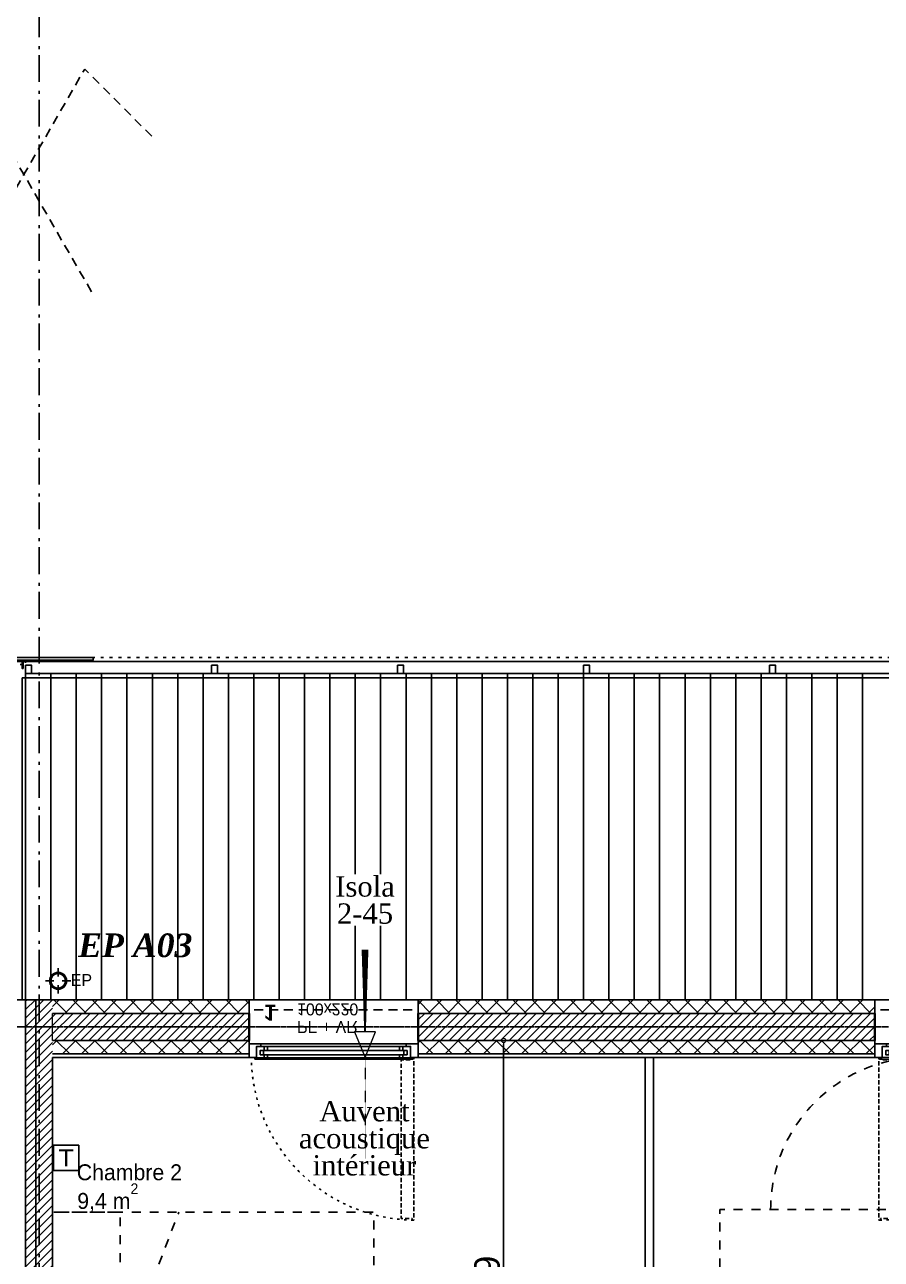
# Model space of a CAD drawing. Extents: x -2932 to 12371, y 2178 to 6224.
# Drawn here: x 6209 to 6716, y 4764 to 5494 of the extents above; entities that cross this region are included whole.
import ezdxf
from ezdxf import colors
from ezdxf.entities.mleader import LeaderData, LeaderLine
from ezdxf.math import Vec2, Vec3

# ---------------------------------------------------------------- set-up
doc = ezdxf.new("R2010")
doc.units = 0
doc.header["$PDMODE"] = 67
for name, pattern in [('ACAD_ISO03W100', [0.295276, 0.11811, -0.177165]), ('Style de ligne -1', [0.41664, 0.20828, -0.20836]), ('Style de ligne -11', [0.347222, 0.20828, -0.138942]), ('Style de ligne -14', [0.147638, 0.098425, -0.049213]), ('Style de ligne -17', [0.347222, 0.20828, -0.138942]), ('Style de ligne -18', [0.164042, 0.054681, -0.109361]), ('Style de ligne -5', [0.20828, 0.069425, -0.138855]), ('Style de ligne -6', [1.04164, 0.625, -0.20828, 0.06943, -0.13893]), ('VW-01', [0.41656, 0.20828, -0.20828])]:
    doc.linetypes.add(name, pattern=pattern)
doc.layers.get('0').update_dxf_attribs({"color": 252})
for name, color, linetype, lineweight in [('_GAZELEC-BOITE INCORPO', 36, 'Continuous', 18), ('_GAZELEC-RESERVATION', 1, 'Continuous', 18), ('w_.prlm-EAU-EPEXT', 252, 'Continuous', 18)]:
    doc.layers.add(name, color=color, linetype=linetype, lineweight=lineweight)
for name, color, linetype in [('B aménagement intérieur', 252, 'Continuous'), ('B Faux plafonds', 252, 'Continuous'), ('B GÈnÈral_Hatch', 252, 'Continuous'), ('B Général', 252, 'Continuous'), ('C ANNOTATIONS-axes horizontaux', 252, 'Style de ligne -1'), ('C ANNOTATIONS-prestations', 252, 'Continuous'), ('C ANNOTATIONS-texte', 252, 'Continuous'), ('C ANNOTATIONS-texte surfaces', 252, 'Continuous'), ('D SURFACES-shab', 252, 'Continuous'), ('Général', 252, 'Continuous'), ('prlm-EAU-EPEXT', 145, 'Continuous'), ('prlm-ELEC-CFA', 181, 'Continuous'), ('prlm-VMC', 93, 'Continuous')]:
    doc.layers.add(name, color=color, linetype=linetype)
doc.layers.add('prlm-ZEROPLOT', color=254, linetype='Continuous', plot=False)
doc.styles.add('Arial', font='arial.ttf')
doc.styles.add('Eurostile', font='')
doc.styles.add('Eurostile (bold)', font='')
doc.styles.add('prlm-eau-ep', font='timesbi.ttf', dxfattribs={"height": 18})
doc.styles.add('prlm-vmc', font='pala.ttf', dxfattribs={"height": 14})
doc.styles.get("Standard").update_dxf_attribs({"font": 'isocp.shx', "height": 15})
doc.styles.add('Times New Roman (bold italic)', font='timesbi.ttf')
doc.styles.get('Eurostile').set_extended_font_data('Eurostile')
doc.styles.get('Eurostile (bold)').set_extended_font_data('Eurostile', bold=True)
doc.dimstyles.new('200', dxfattribs={"dimscale": 0.1, "dimtxt": 150, "dimasz": 25, "dimexe": 50, "dimexo": 50, "dimgap": 20, "dimtad": 1, "dimdec": 0, "dimdsep": 46, "dimtxsty": 'Arial', "dimblk1": 'DOTBLANK', "dimblk2": 'DOTBLANK', "dimsah": 1, "dimcen": 25, "dimclrd": 5, "dimclre": 5, "dimadec": 0, "dimazin": 0, "dimtfac": 1, "dimtdec": 0, "dimtmove": 0, "dimatfit": 3, "dimldrblk": 'DOTBLANK', "dimfxl": 50, "dimtolj": 1, "dimtzin": 0, "dimarcsym": 0})
pattern_1 = [(45, (0, 0), (-5.656854, 5.656854), []), (135, (0, 0), (5.656854, 5.656854), [])]
pattern_2 = [(45, (0, 0), (2.4253472, -2.6458333), [])]
pattern_3 = [(225, (0, 0), (5.656854, -5.656854), []), (315, (0, 0), (-5.656854, -5.656854), [])]

# ---------------------------------------------------------------- blocks, each defined once
blk = doc.blocks.new('A n1.Groupe-9-1')
at = {"layer": 'B Général', "linetype": 'Continuous'}
for p, q in [((6224.89, 5110.39), (6224.89, 4917.39)), ((6239.89, 5110.39), (6239.89, 4917.39)), ((6254.89, 5110.39), (6254.89, 4917.39)), ((6269.89, 5110.39), (6269.89, 4917.39)), ((6284.89, 5110.39), (6284.89, 4917.39)), ((6299.89, 5110.39), (6299.89, 4917.39)), ((6314.89, 5110.39), (6314.89, 4917.39)), ((6329.89, 5110.39), (6329.89, 4917.39)), ((6344.89, 5110.39), (6344.89, 4917.39)), ((6359.89, 5110.39), (6359.89, 4917.39)), ((6374.89, 5110.39), (6374.89, 4917.39)), ((6389.89, 5110.39), (6389.89, 4917.39)), ((6404.89, 5110.39), (6404.89, 4917.39)), ((6419.89, 5110.39), (6419.89, 4917.39)), ((6434.89, 5110.39), (6434.89, 4917.39)), ((6449.89, 5110.39), (6449.89, 4917.39)), ((6464.89, 5110.39), (6464.89, 4917.39)), ((6479.89, 5110.39), (6479.89, 4917.39)), ((6494.89, 5110.39), (6494.89, 4917.39)), ((6509.89, 5110.39), (6509.89, 4917.39)), ((6524.89, 5110.39), (6524.89, 4917.39)), ((6539.89, 5110.39), (6539.89, 4917.39)), ((6554.89, 5110.39), (6554.89, 4917.39)), ((6569.89, 5110.39), (6569.89, 4917.39)), ((6584.89, 5110.39), (6584.89, 4917.39)), ((6599.89, 5110.39), (6599.89, 4917.39)), ((6614.89, 5110.39), (6614.89, 4917.39)), ((6629.89, 5110.39), (6629.89, 4917.39)), ((6644.89, 5110.39), (6644.89, 4917.39)), ((6659.89, 5110.39), (6659.89, 4917.39)), ((6674.89, 5110.39), (6674.89, 4917.39)), ((6689.89, 5110.39), (6689.89, 4917.39)), ((6704.89, 5110.39), (6704.89, 4917.39))]:
    blk.add_line(p, q, dxfattribs=at)
at = {"layer": 'B Général', "linetype": 'Continuous', "flags": 128}
for points in [[(6209.89, 5115.34), (6213.39, 5115.34), (6213.39, 5110.34), (6209.89, 5110.34)], [(7798.53, 4893.39), (7638.48, 4893.39), (7638.48, 4917.39), (6209.89, 4917.39), (6209.89, 5110.39), (7798.53, 5110.39)], [(6319.89, 5115.34), (6323.39, 5115.34), (6323.39, 5110.34), (6319.89, 5110.34)], [(6429.89, 5115.34), (6433.39, 5115.34), (6433.39, 5110.34), (6429.89, 5110.34)], [(6539.89, 5115.34), (6543.39, 5115.34), (6543.39, 5110.34), (6539.89, 5110.34)], [(6649.89, 5115.34), (6653.39, 5115.34), (6653.39, 5110.34), (6649.89, 5110.34)]]:
    blk.add_lwpolyline(points, close=True, dxfattribs=at)
blk = doc.blocks.new('A n1.Groupe-45-1')
at = {"layer": 'B Général', "linetype": 'VW-01', "ltscale": 25.4}
blk.add_line((70, -114.99), (-70, -80.35), dxfattribs=at)
at = {"layer": 'B Général', "linetype": 'VW-01', "ltscale": 25.4, "flags": 128}
for points in [[(-70, 35), (70, 35), (70, -155), (-70, -155)], [(-70, -114.99), (70, -114.99), (70, -155), (-70, -155)]]:
    blk.add_lwpolyline(points, close=True, dxfattribs=at)
blk = doc.blocks.new('A n1.Lit 140.190_PMR 2')
at = {"layer": 'B Général', "linetype": 'VW-01', "ltscale": 25.4, "flags": 128}
for points in [[(70, 155), (-70, 155), (-70, 35), (70, 35)], [(-70, -155), (-70, 35), (-160, 35), (-160, -155)], [(160, -155), (160, 35), (70, 35), (70, -155)]]:
    blk.add_lwpolyline(points, close=True, dxfattribs=at)
at = {"layer": 'B Général', "linetype": 'VW-01', "ltscale": 25.4}
for centre, start, end in [((-70, 35), 90, 180), ((70, 35), 0, 90)]:
    blk.add_arc(centre, 90, start, end, dxfattribs=at)
at = {"layer": 'B Général'}
blk.add_blockref('A n1.Groupe-45-1', (0, 0), dxfattribs=at)
blk = doc.blocks.new('A n1.Lit 90.190')
at = {"layer": 'B Général', "linetype": 'VW-01', "ltscale": 25.4}
blk.add_line((45, 54.99), (-45, 20.35), dxfattribs=at)
at = {"layer": 'B Général', "linetype": 'VW-01', "ltscale": 25.4, "flags": 128}
for points in [[(-45, 95), (45, 95), (45, -95), (-45, -95)], [(-45, 95), (45, 95), (45, 54.99), (-45, 54.99)]]:
    blk.add_lwpolyline(points, close=True, dxfattribs=at)
blk = doc.blocks.new('A n1.T4 A32_A33 (2D)')
at = {"layer": 'B Général', "linetype": 'Continuous'}
for p, q in [((-336.72, -58.36), (-336.72, -331.37)), ((-336.72, -58.36), (-336.72, -331.37)), ((-331.72, -58.36), (-331.72, -331.37)), ((-331.72, -58.36), (-331.72, -331.37))]:
    blk.add_line(p, q, dxfattribs=at)
at = {"layer": 'D SURFACES-shab', "lineweight": 18, "flags": 128}
for points in [[(-301.1, 84.63), (-301.1, 153.63), (-211.1, 153.63), (-211.1, -11.37), (17.54, -11.37), (17.54, -331.37), (-331.72, -331.37), (-331.72, 84.63)], [(-687.1, -63.36), (-687.1, -331.37), (-336.72, -331.37), (-336.72, -63.36)]]:
    blk.add_lwpolyline(points, close=True, dxfattribs=at)
at = {"layer": 'B Général', "rotation": 90}
for name, p in [('A n1.Lit 140.190_PMR 2', (-137.46, -171.37)), ('A n1.Lit 90.190', (-592.1, -194.86))]:
    blk.add_blockref(name, p, dxfattribs=at)
blk = doc.blocks.new('A n1.Groupe-49-1')
at = {"layer": 'B Général', "linetype": 'Style de ligne -5', "ltscale": 25.4}
for p, q in [((6191.39, 5115.59), (6193.1, 5115.59)), ((6208.39, 5115.59), (6206.68, 5115.59))]:
    blk.add_line(p, q, dxfattribs=at)
at = {"layer": 'B Général', "linetype": 'Continuous', "flags": 128}
for points in [[(6149.89, 5119.84), (6249.89, 5119.84), (6249.89, 5118.34), (6149.89, 5118.34)], [(6191.89, 5114.5), (6191.89, 5118.34), (6186.89, 5118.34), (6186.89, 5117.84), (6191.39, 5117.84), (6191.39, 5113.34), (6191.89, 5113.34)], [(6207.89, 5114.5), (6207.89, 5118.34), (6212.89, 5118.34), (6212.89, 5117.84), (6208.39, 5117.84), (6208.39, 5113.34), (6207.89, 5113.34)]]:
    blk.add_lwpolyline(points, close=True, dxfattribs=at)
blk = doc.blocks.new('A n1.PF 100.220 + VR')
at = {"layer": 'B Général', "linetype": 'Continuous'}
for p, q in [((-50, 7), (-50, 17)), ((50, 7), (50, 17))]:
    blk.add_line(p, q, dxfattribs=at)
at = {"layer": 'B Général'}
blk.add_line((45, 9), (-45, 9), dxfattribs=at)
at = {"layer": 'B Général', "linetype": 'Continuous', "lineweight": 35}
for p, q in [((-50, 7), (-50, -9)), ((50, 7), (50, -9))]:
    blk.add_line(p, q, dxfattribs=at)
at = {"layer": 'B Général', "linetype": 'Style de ligne -14', "ltscale": 25.4, "flags": 128}
blk.add_lwpolyline([(47.5, 113.27), (46.5, 113.27), (46.5, 112.27), (40, 112.27), (40, 18.5), (46.5, 18.5), (46.5, 17.5), (47.5, 17.5)], close=True, dxfattribs=at)
at = {"layer": 'B Général', "flags": 128}
for points in [[(-43, 10.5), (-43, 9), (-50, 9), (-50, 17), (-45.5, 17), (-45.5, 10.5)], [(-43.5, 15.5), (43.5, 15.5), (43.5, 13), (-43.5, 13)], [(-41, 18), (41, 18), (41, 15.5), (-41, 15.5)], [(43, 10.5), (43, 9), (50, 9), (50, 17), (45.5, 17), (45.5, 10.5)], [(-41, 13), (41, 13), (41, 10.5), (-41, 10.5)]]:
    blk.add_lwpolyline(points, close=True, dxfattribs=at)
at = {"layer": 'B Général', "linetype": 'Continuous', "flags": 128}
for points in [[(-39, 15.5), (-41.5, 15.5), (-41.5, 13), (-39, 13), (-39, 10.5), (-45.5, 10.5), (-45.5, 17), (-46.5, 17), (-46.5, 18), (-39, 18)], [(39, 15.5), (41.5, 15.5), (41.5, 13), (39, 13), (39, 10.5), (45.5, 10.5), (45.5, 17), (46.5, 17), (46.5, 18), (39, 18)]]:
    blk.add_lwpolyline(points, close=True, dxfattribs=at)
at = {"layer": 'B Général', "linetype": 'Style de ligne -17', "ltscale": 25.4, "flags": 128}
blk.add_lwpolyline([(-50, 9), (50, 9), (50, -11), (-50, -11)], close=True, dxfattribs=at)
at = {"layer": 'B Général', "flags": 128}
blk.add_lwpolyline([(-50, -9), (-50, -17), (50, -17), (50, -9)], dxfattribs=at)
at = {"layer": 'B Général'}
blk.add_circle((47, 17.5), 0.5, dxfattribs=at)
at = {"layer": 'B Général', "linetype": 'Style de ligne -18', "ltscale": 25.4}
blk.add_arc((48.78, 15.78), 97.5, 90.89734, 179.2823, dxfattribs=at)
at = {"layer": 'B Général', "insert": (-21.61, 2.65), "char_height": 7.059, "attachment_point": 1, "rotation": 360, "line_spacing_factor": 0.894142, "style": 'Eurostile'}
blk.add_mtext('PF + VR', dxfattribs=at)
at = {"layer": 'C ANNOTATIONS-prestations', "attachment_point": 1, "rotation": 360, "line_spacing_factor": 0.894142}
for s, insert, char_height, style in [('1', (-41.14, -4.77), 9.41, 'Eurostile (bold)'), ('100x220', (-21.61, -7.83), 7.059, 'Eurostile')]:
    blk.add_mtext(s, dxfattribs=dict(at, insert=insert, char_height=char_height, style=style))
blk = doc.blocks.new('A n1.EP')
at = {"layer": 'B Général', "linetype": 'Continuous'}
for p, q in [((0, 7.5), (0, 2.5)), ((-7.5, 0), (-2.5, 0)), ((7.5, 0), (2.5, 0)), ((0, -7.5), (0, -2.5))]:
    blk.add_line(p, q, dxfattribs=at)
at = {"layer": 'B Général', "linetype": 'Continuous', "flags": 128}
for points in [[(-5, 0, -1), (5, 0, -1)], [(-4.33, 0, -1), (4.33, 0, -1)]]:
    blk.add_lwpolyline(points, format="xyb", close=True, dxfattribs=at)
at = {"layer": 'C ANNOTATIONS-prestations', "insert": (7.5, 3.99), "char_height": 7.059, "attachment_point": 1, "line_spacing_factor": 0.894142, "style": 'Eurostile'}
blk.add_mtext('EP', dxfattribs=at)
blk = doc.blocks.new('A n1.w_.xi.epext')
at = {"layer": 'w_.prlm-EAU-EPEXT', "linetype": 'Continuous', "lineweight": 18}
blk.add_circle((0, 0), 5, dxfattribs=at)
blk = doc.blocks.new('A n1.Groupe-82-1')
at = {"layer": 'w_.prlm-EAU-EPEXT'}
blk.add_blockref('A n1.w_.xi.epext', (6229.14, 4928.64), dxfattribs=at)
at = {"layer": 'w_.prlm-EAU-EPEXT', "insert": (6241.02, 4956.65), "char_height": 13.989, "width": 86.1947, "attachment_point": 1, "line_spacing_factor": 1.004802, "style": 'Times New Roman (bold italic)'}
blk.add_mtext('EP A03', dxfattribs=at)
blk = doc.blocks.new('A n1.Groupe-51-1')
at = {"layer": 'B Général', "linetype": 'Style de ligne -11', "ltscale": 25.4, "flags": 128}
for points in [[(-1416.92, 876.79), (-1492.92, 1008.42), (-1532.92, 968.42)], [(-1496.92, 876.79), (-1420.92, 1008.42), (-1380.92, 968.42)]]:
    blk.add_lwpolyline(points, dxfattribs=at)
blk = doc.blocks.new('xi.EA')
at = {"layer": 'prlm-VMC', "color": 0, "linetype": 'ByBlock', "lineweight": 5, "flags": 128}
blk.add_lwpolyline([(-6.17, -15), (6.17, -15), (0, 0)], close=True, dxfattribs=at)
at = {"layer": 'prlm-VMC', "color": 0, "linetype": 'ByBlock', "lineweight": -2, "flags": 128}
blk.add_lwpolyline([(0, -15, 1, 4, 0), (0, -63.63, 1, 1, 0)], format="xyseb", dxfattribs=at)
at = {"layer": 'prlm-VMC', "color": 0, "linetype": 'ByBlock', "lineweight": 5}
blk.add_solid([(0, 0), (6.17, -15), (-6.17, -15), (0, 0)], dxfattribs=at)
at = {"layer": 'prlm-ZEROPLOT', "color": 250, "linetype": 'ACAD_ISO03W100', "lineweight": 0, "ltscale": 0.2}
blk.add_lwpolyline([(0, 0), (0, 60)], dxfattribs=at)
blk = doc.blocks.new('xi.epext')
at = {"layer": 'prlm-EAU-EPEXT', "color": 0, "linetype": 'ByBlock', "lineweight": -2}
blk.add_circle((0, 0), 5, dxfattribs=at)
blk = doc.blocks.new('xi.TEL')
at = {"layer": 'prlm-ELEC-CFA', "color": 0, "linetype": 'ByBlock', "lineweight": -2, "flags": 128}
blk.add_lwpolyline([(-7.5, 7.5), (7.5, 7.5), (7.5, -7.5), (-7.5, -7.5)], close=True, dxfattribs=at)
at = {"layer": 'prlm-ELEC-CFA', "color": 0, "linetype": 'ByBlock', "insert": (0, 0), "char_height": 10, "width": 11.36, "attachment_point": 5}
blk.add_mtext('{\\fVerdana|b0|i0|c0|p34;T}', dxfattribs=at)
blk = doc.blocks.new('_DOTBLANK')
at = {"color": 0, "linetype": 'ByBlock'}
blk.add_line((-0.5, 0), (-1, 0), dxfattribs=at)
blk.add_circle((0, 0), 0.5, dxfattribs=at)
blk = doc.blocks.new('*D377')
at = {"layer": '_GAZELEC-BOITE INCORPO', "color": 5, "lineweight": -2, "transparency": 16777216}
for p, q in [((6447.05, 4893.39), (6497.57, 4893.39)), ((6492.57, 4606.43), (6492.57, 4890.89)), ((6394.89, 4603.93), (6497.57, 4603.93))]:
    blk.add_line(p, q, dxfattribs=at)
at = {"layer": 'Defpoints', "color": 0, "transparency": 16777216}
for p in [(6442.05, 4893.39), (6492.57, 4893.39), (6389.89, 4603.93)]:
    blk.add_point(p, dxfattribs=at)
at = {"layer": '_GAZELEC-BOITE INCORPO', "color": 5, "lineweight": -2, "transparency": 16777216, "xscale": 2.5, "yscale": 2.5, "zscale": 2.5}
for p, rotation in [((6492.57, 4893.39), 90), ((6492.57, 4603.93), 270)]:
    blk.add_blockref('_DOTBLANK', p, dxfattribs=dict(at, rotation=rotation))
at = {"layer": '_GAZELEC-BOITE INCORPO', "color": 0, "transparency": 16777216, "insert": (6482.91, 4748.66), "char_height": 15, "attachment_point": 5, "rotation": 90, "style": 'Arial'}
blk.add_mtext('\\A1;289', dxfattribs=at)

msp = doc.modelspace()

# ---------------------------------------------------------------- hatches: boundary and pattern name
at = {"layer": 'B GÈnÈral_Hatch', "linetype": 'Continuous'}
h = msp.add_hatch(dxfattribs=at)
h.set_pattern_fill('50_BETON', color=256, style=0, pattern_type=2)
h.set_pattern_definition(pattern_2)
h.paths.add_polyline_path([(6209.888, 4282.389), (6225.888, 4300.389), (6225.888, 4917.489), (6209.888, 4917.489)])
h = msp.add_hatch(dxfattribs=at)
h.set_pattern_fill('02_ISOLANT', color=256, style=0, pattern_type=2)
h.set_pattern_definition(pattern_1)
h.paths.add_polyline_path([(6225.888, 4917.389), (6225.888, 4909.389), (6342.052, 4909.389), (6342.052, 4917.389)])
h = msp.add_hatch(dxfattribs=at)
h.set_pattern_fill('02_ISOLANT', color=256, angle=180, style=0, pattern_type=2)
h.set_pattern_definition(pattern_3)
h.paths.add_polyline_path([(6712.052, 4909.389), (6712.052, 4917.389), (6442.052, 4917.389), (6442.052, 4909.389)])
h = msp.add_hatch(dxfattribs=at)
h.set_pattern_fill('50_BETON', color=256, style=0, pattern_type=2)
h.set_pattern_definition(pattern_2)
h.paths.add_polyline_path([(6225.888, 4909.389), (6225.888, 4893.389), (6342.052, 4893.389), (6342.052, 4909.389)])
h = msp.add_hatch(dxfattribs=at)
h.set_pattern_fill('50_BETON', color=256, style=0, pattern_type=2)
h.set_pattern_definition(pattern_2)
h.paths.add_polyline_path([(6712.052, 4893.389), (6712.052, 4909.389), (6442.052, 4909.389), (6442.052, 4893.389)])
h = msp.add_hatch(dxfattribs=at)
h.set_pattern_fill('02_ISOLANT', color=256, style=0, pattern_type=2)
h.set_pattern_definition(pattern_1)
h.paths.add_polyline_path([(6225.888, 4893.389), (6225.888, 4885.389), (6342.052, 4885.389), (6342.052, 4893.389)])
h = msp.add_hatch(dxfattribs=at)
h.set_pattern_fill('02_ISOLANT', color=256, angle=180, style=0, pattern_type=2)
h.set_pattern_definition(pattern_3)
h.paths.add_polyline_path([(6712.052, 4885.389), (6712.052, 4893.389), (6442.052, 4893.389), (6442.052, 4885.389)])

# ---------------------------------------------------------------- linework, layer by layer
at = {"layer": 'B Faux plafonds', "linetype": 'Continuous'}
msp.add_line((7810.484, 5117.405), (5521.96, 5117.405), dxfattribs=at)
at = {"layer": 'B Général', "linetype": 'Continuous', "lineweight": 18}
for p, q in [((6209.888, 4917.489), (6209.888, 4282.389)), ((6225.888, 4917.489), (6225.888, 4917.389)), ((6342.052, 4909.389), (6225.888, 4909.389)), ((6225.888, 4893.389), (6225.888, 4909.389)), ((6712.052, 4909.389), (6442.052, 4909.389)), ((6342.052, 4893.389), (6225.888, 4893.389)), ((6712.052, 4893.389), (6442.052, 4893.389)), ((6225.888, 4883.389), (6225.888, 4300.389))]:
    msp.add_line(p, q, dxfattribs=at)
at = {"layer": 'B Général', "linetype": 'Continuous'}
for p, q in [((6209.888, 4917.489), (6209.888, 4282.389)), ((6209.888, 4917.489), (6225.888, 4917.489)), ((6225.888, 4917.489), (6225.888, 4917.389)), ((6342.052, 4917.389), (6225.888, 4917.389)), ((6342.052, 4917.389), (6225.888, 4917.389)), ((6342.052, 4917.389), (6342.052, 4883.389)), ((6712.052, 4917.389), (6442.052, 4917.389)), ((6442.052, 4917.389), (6442.052, 4883.389)), ((6712.052, 4917.389), (6442.052, 4917.389)), ((6712.052, 4917.389), (6712.052, 4883.389)), ((6342.052, 4909.389), (6225.888, 4909.389)), ((6712.052, 4909.389), (6442.052, 4909.389)), ((6342.052, 4893.389), (6225.888, 4893.389)), ((6712.052, 4893.389), (6442.052, 4893.389)), ((6342.052, 4885.389), (6225.888, 4885.389)), ((6342.052, 4885.389), (6225.888, 4885.389)), ((6712.052, 4885.389), (6442.052, 4885.389)), ((6712.052, 4885.389), (6442.052, 4885.389)), ((6342.052, 4883.389), (6225.888, 4883.389)), ((6342.052, 4883.389), (6225.888, 4883.389)), ((6225.888, 4883.389), (6225.888, 4300.389)), ((6712.052, 4883.389), (6442.052, 4883.389)), ((6712.052, 4883.389), (6442.052, 4883.389))]:
    msp.add_line(p, q, dxfattribs=at)
at = {"layer": 'B Général', "linetype": 'Style de ligne -6', "ltscale": 25.4, "flags": 128}
msp.add_lwpolyline([(6274.813, 5820.389), (6274.813, 5736.889), (6217.888, 5687.889), (6217.888, 3085.389)], dxfattribs=at)
at = {"layer": 'B Général', "linetype": 'Style de ligne -5', "ltscale": 25.4, "flags": 128}
msp.add_lwpolyline([(7798.525, 4893.389), (7638.484, 4893.389), (7638.484, 4905.348), (7798.525, 4905.348), (7798.525, 5107.882), (6209.888, 5107.882), (6209.888, 5119.841), (7810.484, 5119.841), (7810.484, 4905.348), (7810.487, 4905.348), (7810.487, 4893.389), (7810.484, 4893.389)], close=True, dxfattribs=at)
at = {"layer": 'C ANNOTATIONS-axes horizontaux'}
msp.add_line((12370.813, 4901.389), (2960.813, 4901.389), dxfattribs=at)
at = {"layer": 'D SURFACES-shab', "linetype": 'Continuous', "flags": 128}
msp.add_lwpolyline([(6207.888, 5107.882), (6207.888, 4917.389), (7798.525, 4917.389), (7798.525, 5107.882)], close=True, dxfattribs=at)
at = {"layer": 'prlm-ZEROPLOT', "ltscale": 25}
msp.add_lwpolyline([(5209.042, 4917.389), (6215.888, 4917.389), (6215.888, 3517.389), (4931.965, 3517.389)], dxfattribs=at)

# ---------------------------------------------------------------- block references
at = {"layer": 'B aménagement intérieur', "xscale": -1, "rotation": 180}
msp.add_blockref('A n1.T4 A32_A33 (2D)', (6912.988, 4552.024), dxfattribs=at)
at = {"layer": 'B Général'}
for name, p in [('A n1.Groupe-51-1', (7665.813, 4459.319)), ('A n1.Groupe-49-1', (0, 0)), ('A n1.Groupe-9-1', (0, 0)), ('A n1.EP', (6229.138, 4928.639))]:
    msp.add_blockref(name, p, dxfattribs=at)
at = {"layer": 'B Général', "xscale": -1, "rotation": 179.9999999243134}
msp.add_blockref('A n1.PF 100.220 + VR', (6392.052, 4900.389), dxfattribs=at)
at = {"layer": 'B Général', "rotation": 179.9999999243134}
msp.add_blockref('A n1.PF 100.220 + VR', (6762.052, 4900.389), dxfattribs=at)
at = {"layer": 'Général'}
msp.add_blockref('A n1.Groupe-82-1', (0, 0), dxfattribs=at)
at = {"layer": 'prlm-EAU-EPEXT'}
msp.add_blockref('xi.epext', (6229.138, 4928.639), dxfattribs=at)
at = {"layer": 'prlm-ELEC-CFA'}
msp.add_blockref('xi.TEL', (6233.888, 4823.904), dxfattribs=at)

# ---------------------------------------------------------------- texts
at = {"layer": 'C ANNOTATIONS-texte', "insert": (6271.302, 4810.59), "char_height": 9.412, "attachment_point": 8, "line_spacing_factor": 0.894142, "style": 'Eurostile'}
msp.add_mtext('Chambre 2', dxfattribs=at)
at = {"layer": 'C ANNOTATIONS-texte surfaces', "insert": (6258.533, 4808.854), "char_height": 9.412, "attachment_point": 2, "line_spacing_factor": 0.894142, "style": 'Eurostile'}
msp.add_mtext('9,4 m{\\H0.6667x;\\S2^ ;}', dxfattribs=at)
at = {"layer": 'prlm-EAU-EPEXT', "insert": (6241.021, 4956.657), "char_height": 14, "width": 86.19473, "attachment_point": 1, "style": 'prlm-eau-ep'}
msp.add_mtext('EP A03', dxfattribs=at)

# ---------------------------------------------------------------- leaders
at = {"layer": '_GAZELEC-RESERVATION', "color": 6}
ml = msp.add_multileader_mtext('Standard', dxfattribs=at)
ml.set_content('résa n°15\\P500X200 en dalle haute', color=6)
ml.set_leader_properties()
ml.build(insert=Vec2(0, 0))
ml.multileader.update_dxf_attribs({"has_text_frame": 1, "arrow_head_size": 8, "scale": 20})
ctx = ml.context
ctx.base_point, ctx.scale, ctx.char_height, ctx.arrow_head_size, ctx.landing_gap_size, ctx.plane_origin = Vec3(4607.478, 5379.249), 20, 8, 8, 4, Vec3(4731.427, 5563.97)
notes = []
notes.append((ctx, [(0, (1, 1, 0), (4734.063, 5379.249), (-1, 0), 8.984, [(0, [(4765.447, 5451.29)], 0, [])])]))
ctx.mtext.insert, ctx.mtext.width, ctx.mtext.flow_direction = Vec3(4611.478, 5383.249), 156.88504, 5
for ctx, leaders in notes:
    for number, flags, end, landing, length, lines in leaders:
        leader = LeaderData()
        leader.index, (leader.has_last_leader_line, leader.has_dogleg_vector, leader.attachment_direction) = number, flags
        leader.last_leader_point, leader.dogleg_vector, leader.dogleg_length = Vec3(end), Vec3(landing), length
        for number, points, colour, breaks in lines:
            line = LeaderLine()
            line.index, line.vertices, line.color, line.breaks = number, Vec3.list(points), colors.encode_raw_color(colour), breaks
            leader.lines.append(line)
        ctx.leaders.append(leader)

# ---------------------------------------------------------------- next in the draw order: texts
at = {"layer": 'prlm-VMC', "insert": (6410.651, 4976.349), "char_height": 12, "width": 20.51, "attachment_point": 5, "line_spacing_factor": 0.8, "style": 'prlm-vmc', "bg_fill": 3, "box_fill_scale": 1.1, "bg_fill_color": 256, "bg_fill_transparency": 0}
msp.add_mtext('Isola\\P2-45', dxfattribs=at)
at = {"layer": 'prlm-VMC', "insert": (6410.313, 4835.465), "char_height": 12, "width": 20.51, "attachment_point": 5, "line_spacing_factor": 0.8, "style": 'prlm-vmc', "bg_fill": 2}
msp.add_mtext('Auvent acoustique intérieur', dxfattribs=at)

# ---------------------------------------------------------------- next in the draw order: linework, layer by layer
at = {"layer": 'prlm-ZEROPLOT'}
for points in [[(5521.96, 5117.41), (7810.484, 5117.41), (7810.484, 4893.389), (7638.484, 4893.389), (7638.484, 4917.389), (5521.96, 4917.389)], [(6215.888, 4917.389), (7638.484, 4917.389), (7638.484, 3517.389), (6215.888, 3517.389)]]:
    msp.add_lwpolyline(points, close=True, dxfattribs=at)

# ---------------------------------------------------------------- next in the draw order: block references
at = {"layer": 'prlm-VMC', "rotation": 180}
msp.add_blockref('xi.EA', (6410.651, 4883.389), dxfattribs=at)

# ---------------------------------------------------------------- next in the draw order: dimensions: what is measured, and where the dimension line sits
at = {"layer": '_GAZELEC-BOITE INCORPO'}
dim = msp.add_linear_dim(base=(6492.565, 4893.389), p1=(6389.894, 4603.929), p2=(6442.052, 4893.389), angle=90, dimstyle='200', dxfattribs=at)
dim.commit()
dim.dimension.update_dxf_attribs({"geometry": '*D377', "text_midpoint": (6482.907, 4748.659)})

# ---------------------------------------------------------------- next in the draw order: leaders
at = {"layer": '_GAZELEC-RESERVATION', "color": 6}
ml = msp.add_multileader_mtext('Standard', dxfattribs=at)
ml.set_content('résa n°1\\P450X250 en dalle haute', color=6)
ml.set_leader_properties()
ml.build(insert=Vec2(0, 0))
ml.multileader.update_dxf_attribs({"has_text_frame": 1, "arrow_head_size": 8, "scale": 20})
ctx = ml.context
ctx.base_point, ctx.scale, ctx.char_height, ctx.arrow_head_size, ctx.landing_gap_size, ctx.plane_origin = Vec3(3946.646, 4956.388), 20, 8, 8, 4, Vec3(4070.798, 5141.109)
notes = []
notes.append((ctx, [(0, (1, 1, 0), (4074.03, 4956.388), (-1, 0), 8.984, [(0, [(4137.481, 5023.145)], 0, [])])]))
ctx.mtext.insert, ctx.mtext.width, ctx.mtext.flow_direction = Vec3(3950.646, 4960.388), 156.88504, 5
for ctx, leaders in notes:
    for number, flags, end, landing, length, lines in leaders:
        leader = LeaderData()
        leader.index, (leader.has_last_leader_line, leader.has_dogleg_vector, leader.attachment_direction) = number, flags
        leader.last_leader_point, leader.dogleg_vector, leader.dogleg_length = Vec3(end), Vec3(landing), length
        for number, points, colour, breaks in lines:
            line = LeaderLine()
            line.index, line.vertices, line.color, line.breaks = number, Vec3.list(points), colors.encode_raw_color(colour), breaks
            leader.lines.append(line)
        ctx.leaders.append(leader)

doc.saveas('drawing.dxf')
